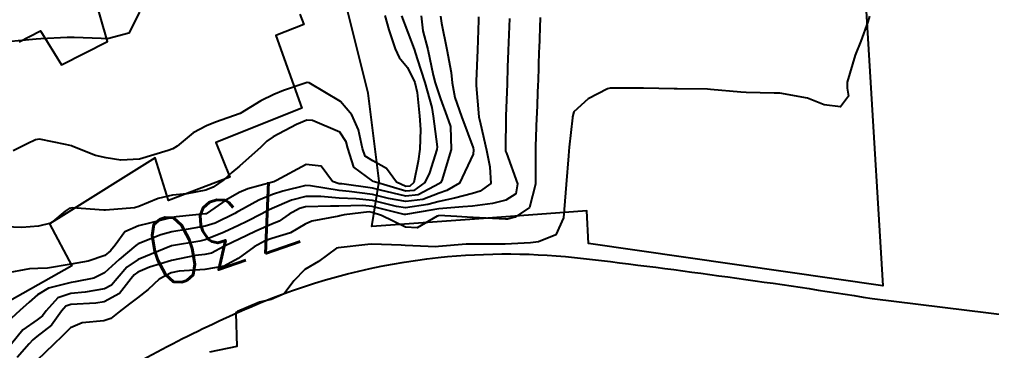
# Model space of a CAD drawing. Header units: metres. Extents: x 318500 to 325275, y 7408834 to 7428799.
# Drawn here: x 323136.1 to 323194.4, y 7418960.4 to 7418980.2 of the extents above; entities that cross this region are included whole.
import ezdxf
from ezdxf.enums import TextEntityAlignment as Align

# ---------------------------------------------------------------- set-up
doc = ezdxf.new("R2010")
doc.units = ezdxf.units.M
doc.header["$MEASUREMENT"] = 0
for name, color, linetype in [('Cotas', 45, 'Continuous'), ('Curvas de Nivel 1m', 11, 'Continuous'), ('Curvas de Nivel 5m', 15, 'Continuous'), ('Edificações', 30, 'Continuous'), ('Vias Primárias', 230, 'Continuous'), ('Vias Secundárias', 230, 'Continuous')]:
    doc.layers.add(name, color=color, linetype=linetype)
doc.styles.add('Style-STANDARD', font='STANDARD.shx')

msp = doc.modelspace()

# ---------------------------------------------------------------- linework, layer by layer
at = {"layer": 'Curvas de Nivel 1m', "flags": 128}
for points, elevation in [([(323160.148, 7418980.442), (323160.246, 7418979.551), (323160.543, 7418978.438), (323160.868, 7418976.891), (323160.985, 7418976.433), (323161.306, 7418975.471), (323161.697, 7418974.424), (323161.9, 7418973.802), (323161.955, 7418972.42), (323161.378, 7418970.565), (323161.308, 7418970.429), (323161.266, 7418970.404), (323161.239, 7418970.39), (323159.971, 7418969.701), (323159.228, 7418969.623), (323157.715, 7418969.99), (323157.234, 7418970.105), (323155.389, 7418970.356), (323155.238, 7418970.375), (323154.837, 7418970.514), (323154.15, 7418971.422), (323153.25, 7418971.525), (323151.479, 7418970.556), (323151.308, 7418970.49), (323151.239, 7418970.475), (323149.754, 7418970.06), (323149.229, 7418969.847), (323148.432, 7418969.388), (323147.322, 7418968.609), (323147.252, 7418968.567), (323147.209, 7418968.556), (323145.459, 7418968.384), (323145.206, 7418968.343), (323143.865, 7418967.995), (323143.197, 7418967.834), (323142.381, 7418967.489), (323141.804, 7418966.684), (323141.527, 7418966.336), (323141.174, 7418966.071), (323140.179, 7418965.714), (323139.168, 7418965.538), (323137.735, 7418965.31), (323137.165, 7418965.279), (323136.662, 7418965.258), (323135.162, 7418964.981)], 731), ([(323158.969, 7418980.456), (323159.355, 7418979.456), (323159.735, 7418978.446), (323159.91, 7418977.869), (323160.361, 7418976.44), (323160.778, 7418974.955), (323160.873, 7418974.434), (323161.105, 7418972.589), (323161.087, 7418972.432), (323160.655, 7418971.027), (323160.363, 7418970.439), (323159.717, 7418969.961), (323159.232, 7418969.926), (323157.341, 7418970.478), (323157.272, 7418970.511), (323157.241, 7418970.531), (323156.111, 7418971.359), (323155.741, 7418972.503), (323155.655, 7418972.894), (323155.274, 7418973.457), (323153.635, 7418974.176), (323153.285, 7418974.183), (323152.667, 7418973.926), (323151.269, 7418973.181), (323150.897, 7418972.934), (323150.526, 7418972.571), (323149.248, 7418971.417), (323148.797, 7418971.042), (323148.317, 7418970.599), (323147.672, 7418970.167), (323147.231, 7418969.982), (323146.087, 7418969.767), (323145.226, 7418969.676), (323144.384, 7418969.491), (323143.215, 7418968.999), (323142.965, 7418968.921), (323141.211, 7418968.778), (323141.126, 7418968.776), (323139.213, 7418968.917), (323139.042, 7418968.893), (323138.796, 7418968.726), (323137.931, 7418968.007), (323137.196, 7418967.823), (323136.206, 7418967.749), (323135.195, 7418967.78)], 732), ([(323143.252, 7418980.671), (323142.611, 7418979.417), (323141.346, 7418979.068), (323140.952, 7418979.09), (323139.347, 7418979.154), (323138.921, 7418979.152), (323137.345, 7418979.076), (323137.051, 7418979.047), (323135.342, 7418978.89)], 734), ([(323163.581, 7418980.397), (323163.583, 7418980.181), (323163.52, 7418978.397), (323163.454, 7418976.531), (323163.447, 7418976.398), (323163.454, 7418976.262), (323163.609, 7418974.395), (323163.704, 7418973.974), (323164.065, 7418972.388), (323164.257, 7418971.392), (323164.33, 7418970.384), (323163.695, 7418969.931), (323163.231, 7418969.784), (323162.141, 7418969.502), (323161.223, 7418969.298), (323160.541, 7418969.116), (323159.217, 7418968.934), (323158.668, 7418969.009), (323157.223, 7418969.359), (323156.248, 7418969.471), (323155.225, 7418969.513), (323154.137, 7418969.61), (323153.226, 7418969.607), (323152.377, 7418969.388), (323151.215, 7418968.888), (323150.993, 7418968.783), (323150.588, 7418968.569), (323149.691, 7418968.094), (323149.199, 7418967.856), (323148.335, 7418967.457), (323147.186, 7418967), (323146.878, 7418966.922), (323145.18, 7418966.64), (323143.172, 7418965.823), (323142.488, 7418965.356), (323141.917, 7418964.682), (323141.568, 7418964.272), (323141.151, 7418964.063), (323140, 7418963.855), (323139.146, 7418963.778), (323138.35, 7418963.524), (323137.659, 7418962.742), (323137.438, 7418962.433), (323137.122, 7418962.194), (323136.266, 7418961.605), (323135.587, 7418960.765)], 729), ([(323157.971, 7418980.471), (323158.21, 7418979.614), (323158.598, 7418978.461), (323158.834, 7418977.957), (323159.329, 7418977.348), (323159.767, 7418976.446), (323159.909, 7418975.846), (323160.042, 7418974.442), (323160.099, 7418973.621), (323160.066, 7418972.442), (323159.968, 7418971.727), (323159.715, 7418970.445), (323159.468, 7418970.216), (323159.236, 7418970.201), (323158.674, 7418970.458), (323158.063, 7418971.283), (323157.253, 7418971.74), (323156.799, 7418972.031), (323156.634, 7418972.489), (323156.394, 7418973.611), (323155.999, 7418974.499), (323155.302, 7418975.314), (323153.424, 7418976.424), (323153.319, 7418976.441), (323151.887, 7418975.976), (323151.307, 7418975.725), (323150.53, 7418975.343), (323149.29, 7418974.59), (323147.815, 7418974.071), (323147.279, 7418973.857), (323146.476, 7418973.418), (323145.516, 7418972.636), (323145.258, 7418972.468), (323144.971, 7418972.359), (323143.252, 7418971.842), (323142.14, 7418971.792), (323141.252, 7418971.921), (323140.615, 7418972.061), (323139.259, 7418972.612), (323139.182, 7418972.644), (323138.809, 7418972.727), (323137.264, 7418973.045), (323137.013, 7418973.003), (323136.522, 7418972.757), (323135.684, 7418972.338)], 733), ([(323187.026, 7418980.434), (323186.94, 7418980.086), (323186.513, 7418978.932), (323186.184, 7418978.097), (323185.695, 7418976.476), (323185.692, 7418976.104), (323185.781, 7418975.635), (323185.303, 7418974.983), (323184.322, 7418975.107), (323183.311, 7418975.508), (323181.664, 7418975.807), (323181.315, 7418975.814), (323179.647, 7418975.853), (323179.315, 7418975.868), (323177.505, 7418976.029), (323177.317, 7418976.04), (323175.494, 7418976.062), (323175.317, 7418976.068), (323173.486, 7418976.099), (323173.317, 7418976.102), (323171.49, 7418976.115), (323171.317, 7418976.075), (323170.154, 7418975.46), (323169.296, 7418974.688), (323169.228, 7418974.384), (323169.223, 7418974.321), (323169.016, 7418972.571), (323168.999, 7418972.324), (323168.981, 7418972.048), (323168.836, 7418970.326), (323168.717, 7418968.828), (323168.675, 7418968.328), (323168.23, 7418967.299), (323167.188, 7418966.884), (323166.71, 7418966.832), (323165.186, 7418966.744), (323164.818, 7418966.743), (323163.185, 7418966.753), (323162.841, 7418966.749), (323161.183, 7418966.603), (323161.026, 7418966.588), (323159.183, 7418966.654), (323158.957, 7418966.68), (323157.184, 7418966.746), (323156.949, 7418966.718), (323155.18, 7418966.53), (323155.163, 7418966.527), (323155.068, 7418966.511), (323153.993, 7418965.701), (323153.167, 7418965.221), (323152.503, 7418964.54), (323151.93, 7418963.766), (323151.143, 7418963.429), (323150.456, 7418963.254), (323149.132, 7418962.7), (323149.066, 7418962.655), (323149.037, 7418962.591), (323149.1, 7418960.59), (323147.447, 7418960.256)], 726), ([(323165.439, 7418980.299), (323165.36, 7418978.37), (323165.359, 7418978.351), (323165.33, 7418977.363), (323165.297, 7418976.37), (323165.226, 7418974.436), (323165.222, 7418974.371), (323165.196, 7418972.436), (323165.202, 7418972.371), (323165.213, 7418972.325), (323165.258, 7418972.214), (323165.916, 7418970.363), (323165.832, 7418969.763), (323165.225, 7418969.384), (323164.416, 7418969.188), (323163.22, 7418969.034), (323162.648, 7418968.98), (323161.216, 7418968.857), (323160.851, 7418968.798), (323159.211, 7418968.53), (323159.128, 7418968.534), (323157.218, 7418969.001), (323156.645, 7418969.062), (323155.218, 7418969.027), (323154.705, 7418969.028), (323153.217, 7418968.979), (323152.86, 7418968.891), (323152.235, 7418968.545), (323151.624, 7418968.133), (323151.201, 7418967.938), (323150.242, 7418967.526), (323149.187, 7418967.028), (323148.887, 7418966.891), (323148.305, 7418966.599), (323147.576, 7418966.206), (323147.175, 7418966.115), (323146.617, 7418966.061), (323145.171, 7418965.768), (323143.863, 7418965.355), (323143.164, 7418965.065), (323142.93, 7418964.905), (323142.749, 7418964.674), (323142.054, 7418963.774), (323141.139, 7418963.288), (323140.632, 7418963.203), (323139.136, 7418963.118), (323138.831, 7418963.028), (323138.574, 7418962.728), (323137.978, 7418961.877), (323137.107, 7418961.191), (323136.851, 7418961.005), (323136.639, 7418960.755), (323135.914, 7418959.939)], 728), ([(323167.278, 7418980.351), (323167.215, 7418978.478), (323167.213, 7418978.351), (323167.157, 7418976.517), (323167.153, 7418976.352), (323167.078, 7418974.568), (323167.07, 7418974.352), (323167.009, 7418972.607), (323167.002, 7418972.353), (323167.002, 7418970.593), (323167.004, 7418970.352), (323166.637, 7418968.938), (323165.793, 7418968.364), (323165.327, 7418968.25), (323165.208, 7418968.241), (323163.259, 7418968.349), (323163.209, 7418968.353), (323162.285, 7418968.414), (323161.21, 7418968.457), (323161.188, 7418968.453), (323161.108, 7418968.431), (323159.915, 7418967.727), (323159.2, 7418967.773), (323157.775, 7418968.472), (323157.213, 7418968.654), (323157.021, 7418968.675), (323155.533, 7418968.505), (323155.27, 7418968.448), (323155.209, 7418968.43), (323153.599, 7418968.132), (323153.201, 7418967.943), (323152.315, 7418967.421), (323151.188, 7418967.076), (323150.802, 7418966.949), (323150.127, 7418966.576), (323149.173, 7418965.88), (323148.335, 7418965.431), (323147.166, 7418965.231), (323145.645, 7418965.113), (323145.164, 7418965.015), (323144.436, 7418964.651), (323143.785, 7418964.026), (323143.143, 7418963.525), (323142.653, 7418963.159), (323142.027, 7418962.681), (323141.528, 7418962.282), (323141.122, 7418962.131), (323139.811, 7418962.018), (323139.115, 7418961.715), (323138.612, 7418961.223), (323138.116, 7418960.735), (323137.09, 7418959.761)], 727)]:
    msp.add_lwpolyline(points, dxfattribs=dict(at, elevation=elevation))
at = {"layer": 'Curvas de Nivel 5m', "elevation": 730, "flags": 128}
msp.add_lwpolyline([(323161.305, 7418980.431), (323161.364, 7418980.005), (323161.69, 7418978.425), (323161.956, 7418977.05), (323162.01, 7418976.42), (323162.169, 7418975.555), (323162.564, 7418974.411), (323163.262, 7418972.527), (323163.284, 7418972.4), (323163.258, 7418972.156), (323162.455, 7418970.412), (323161.688, 7418969.969), (323161.231, 7418969.8), (323160.246, 7418969.418), (323159.223, 7418969.295), (323158.199, 7418969.492), (323157.229, 7418969.726), (323155.832, 7418969.9), (323155.232, 7418969.96), (323153.508, 7418970.255), (323153.236, 7418970.26), (323151.861, 7418969.92), (323151.227, 7418969.715), (323150.407, 7418969.387), (323149.212, 7418968.73), (323149.127, 7418968.675), (323148.979, 7418968.592), (323147.792, 7418968.013), (323147.198, 7418967.817), (323146.179, 7418967.641), (323145.193, 7418967.484), (323144.54, 7418967.299), (323143.181, 7418966.767), (323143.121, 7418966.731), (323143.044, 7418966.671), (323142.039, 7418965.814), (323141.163, 7418965.028), (323140.525, 7418964.7), (323139.394, 7418964.479), (323139.156, 7418964.446), (323137.791, 7418964.1), (323137.144, 7418963.698), (323136.632, 7418963.26), (323136.076, 7418962.761), (323135.579, 7418962.309)], dxfattribs=at)
at = {"layer": 'Edificações'}
for points in [[(323186.202, 7418991.315), (323187.831, 7418964.24), (323170.191, 7418966.789), (323170.079, 7418968.746), (323163.347, 7418968.242), (323157.19, 7418967.795), (323157.638, 7418970.534), (323156.966, 7418975.801), (323155.734, 7418980.777)], [(323136.033, 7418978.881), (323137.324, 7418979.543), (323138.577, 7418977.518), (323141.347, 7418978.911), (323140.537, 7418981.716)], [(323152.88, 7418980.553), (323153.104, 7418979.938), (323151.425, 7418979.267), (323152.992, 7418974.907), (323147.843, 7418972.839), (323148.682, 7418970.77), (323144.994, 7418969.373), (323144.186, 7418971.933), (323138.534, 7418968.392), (323137.866, 7418967.968), (323139.2, 7418965.444), (323134.211, 7418962.632)]]:
    msp.add_lwpolyline(points, dxfattribs=at)
at = {"layer": 'Vias Primárias'}
for points in [[(323715.644, 7420145.548, 0), (323709.04, 7420132.939)], [(323831.088, 7420001.787, 0), (323833.844, 7420008.443, 0.220888)], [(323070.721, 7418868.255), (323083.437, 7418885.572), (323099.626, 7418907.856), (323111.381, 7418924.057), (323126.179, 7418944.354, -0.04023), (323132.692, 7418951.926, -0.057801), (323140.76, 7418958.246, -0.038544), (323150.493, 7418963.215, -0.072713), (323161.177, 7418965.94, -0.055427), (323169.879, 7418965.887, -0.010525), (323187.188, 7418963.484), (323217.855, 7418959.692, 0.041832), (323225.927, 7418959.373, 0.065558), (323235.269, 7418961.026, 0.051403), (323239.226, 7418962.74), (323250.182, 7418969.624), (323260.872, 7418977.594), (323264.716, 7418980.686), (323269.093, 7418986.178), (323276.522, 7418995.003), (323280.005, 7419000)]]:
    msp.add_lwpolyline(points, format="xyb", dxfattribs=at)
at = {"layer": 'Vias Secundárias'}
msp.add_lwpolyline([(323105.774, 7419035.938, 0), (323119.345, 7419039.41, -0.031689)], format="xyb", dxfattribs=at)

# ---------------------------------------------------------------- texts
at = {"layer": 'Cotas', "style": 'Style-STANDARD'}
msp.add_text('730', height=4, rotation=198.92409, dxfattribs=at).set_placement((323148.25, 7418967.418, 730), align=Align.MIDDLE_CENTER)

doc.saveas('drawing.dxf')
